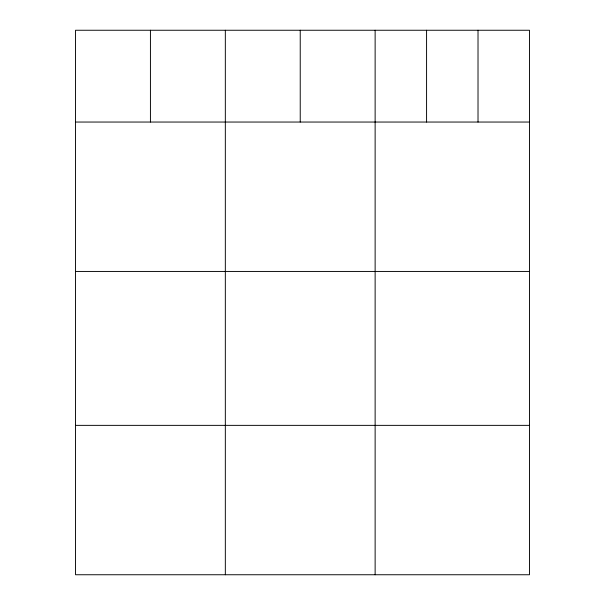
<?xml version="1.0" encoding="UTF-8"?>
<svg xmlns="http://www.w3.org/2000/svg" width="605" height="605" viewBox="0 0 605 605"><rect width="100%" height="100%" fill="white"/><g stroke="black" fill="none" stroke-linecap="round" stroke-linejoin="round"><path stroke-width="0.91" d="M529.466 122.044L529.466 574.75L75.534 574.75L75.534 30.25L529.466 30.25L529.466 122.044L75.534 122.044M75.534 271.441L529.466 271.441M75.534 425.36L529.466 425.36M478.018 30.25L478.018 122.044M426.578 30.25L426.578 122.044M375.13 30.25L375.13 574.75M300.231 30.25L300.231 122.044M225.332 30.25L225.332 574.75M150.433 30.25L150.433 122.044"/></g></svg>
